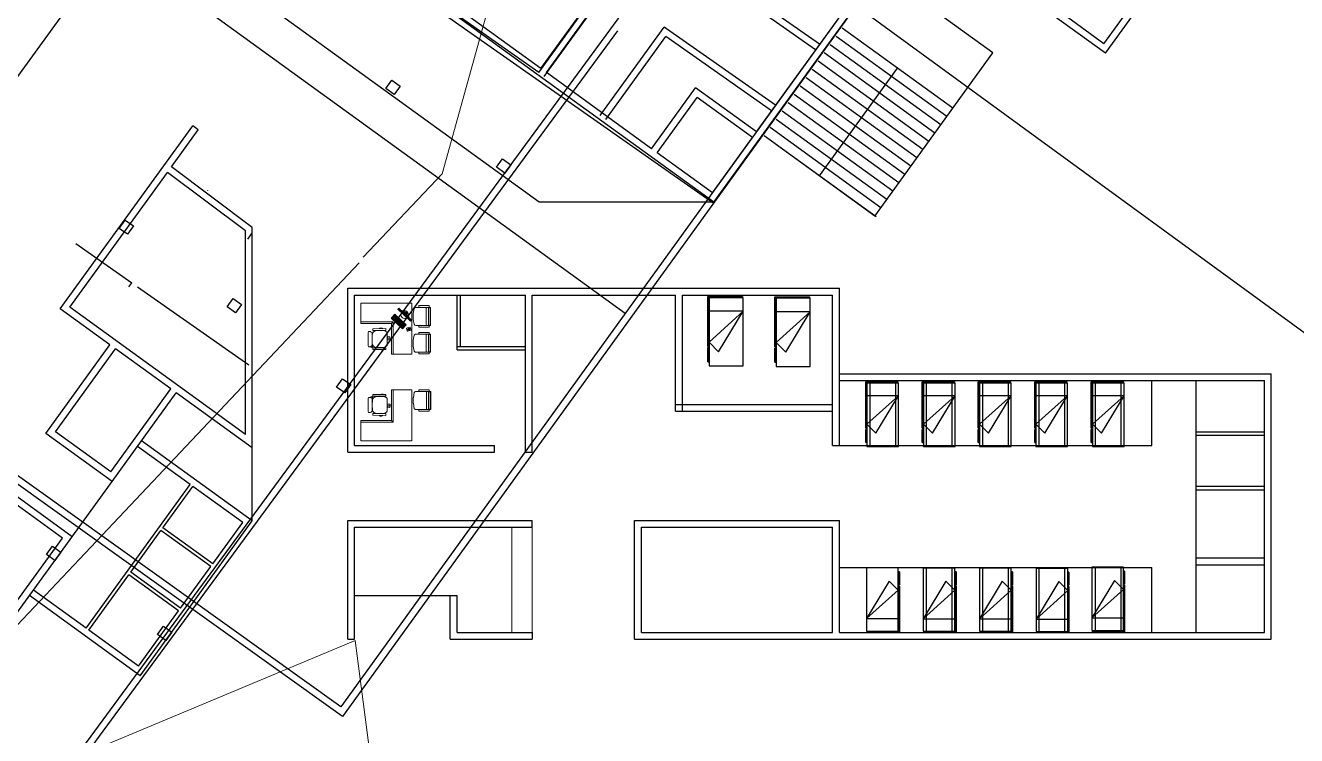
# Model space of a CAD drawing. Header units: metres. Extents: x 141303 to 146299, y 125960 to 127091.
# Drawn here: x 142355.6 to 142392.83, y 126591.15 to 126611.95 of the extents above; entities that cross this region are included whole.
import ezdxf

# ---------------------------------------------------------------- set-up
doc = ezdxf.new("R2010")
doc.units = ezdxf.units.M
doc.header["$MEASUREMENT"] = 0
for name, color, linetype, lineweight in [('C03_MOB-EQUIP HOSP MI-CG$0$006_URGENCIAS & TOCOCIRUGÍA$0$MOBILIARIO ADMINISTRATIVO', 7, 'Continuous', 0), ('C03_MOB-EQUIP HOSP MI-CG$0$MOBILIARIO ADMINISTRATIVO', 7, 'Continuous', 0), ('new column', 4, 'Continuous', 25), ('NVMI-CONTOUR', 43, 'Continuous', 13), ('NVMI_WALL', 7, 'Continuous', 30)]:
    doc.layers.add(name, color=color, linetype=linetype, lineweight=lineweight)
for name, color, linetype in [('Computadoras -TI', 3, 'Continuous'), ('FURNITURE', 6, 'Continuous'), ('projection lines', 221, 'Continuous')]:
    doc.layers.add(name, color=color, linetype=linetype)
doc.layers.get('0').off()

# ---------------------------------------------------------------- blocks, each defined once
blk = doc.blocks.new('C03_MOB-EQUIP HOSP MI-CG$0$005_HOSP_MEDINTERNA&CIRGENERAL$0$005_HOSP_MEDINTERNA&CIRGENERAL$0$Nivel 02_APOYOS Y SERVICIOS$0$CAMA')
for p, q in [((494738.526, 2131918.663), (494739.526, 2131918.663)), ((494738.526, 2131916.663), (494738.526, 2131918.663)), ((494739.526, 2131918.663), (494739.526, 2131916.663)), ((494738.487, 2131918.543), (494738.512, 2131918.543)), ((494738.512, 2131918.127), (494738.487, 2131918.127)), ((494738.526, 2131917.963), (494738.809, 2131918.246)), ((494739.526, 2131917.061), (494738.526, 2131917.963)), ((494738.809, 2131918.246), (494739.526, 2131917.061)), ((494739.526, 2131917.061), (494738.526, 2131917.061)), ((494739.526, 2131916.663), (494738.526, 2131916.663))]:
    blk.add_line(p, q)
for points in [[(494738.487, 2131918.543), (494738.487, 2131918.127)], [(494738.512, 2131918.127), (494738.512, 2131918.543)]]:
    blk.add_lwpolyline(points)
blk.add_lwpolyline([(494738.487, 2131916.625), (494739.506, 2131916.625), (494739.506, 2131916.647), (494738.512, 2131916.647), (494738.512, 2131918.093), (494738.487, 2131918.093), (494738.487, 2131916.625), (494738.487, 2131916.625)], close=True)
blk = doc.blocks.new('C03_MOB-EQUIP HOSP MI-CG$0$006_URGENCIAS & TOCOCIRUGÍA$0$MOB32')
at = {"lineweight": 0}
for p, q in [((494695.875, 2134831.135, 0.043), (494695.874, 2134831.084, 0.043)), ((494696.255, 2134831.134, 0.043), (494695.875, 2134831.135, 0.043)), ((494696.255, 2134831.084, 0.043), (494696.255, 2134831.134, 0.043)), ((494695.836, 2134830.983, 0.043), (494695.835, 2134830.677, 0.043)), ((494695.874, 2134831.084, 0.043), (494696.255, 2134831.084, 0.043)), ((494696.272, 2134830.975, 0.043), (494696.281, 2134830.844, 0.043)), ((494696.281, 2134830.844, 0.043), (494696.272, 2134830.685, 0.043)), ((494696.254, 2134830.576, 0.043), (494695.874, 2134830.576, 0.043)), ((494695.874, 2134830.576, 0.043), (494695.874, 2134830.525, 0.043)), ((494695.874, 2134830.525, 0.043), (494696.254, 2134830.525, 0.043)), ((494696.254, 2134830.525, 0.043), (494696.254, 2134830.576, 0.043))]:
    blk.add_line(p, q, dxfattribs=at)
at = {"lineweight": 0, "ltscale": 15}
for p, q in [((494695.986, 2134831.149, 0.043), (494695.986, 2134831.145, 0.043)), ((494696.06, 2134831.149, 0.043), (494695.986, 2134831.149, 0.043)), ((494696.005, 2134831.154, 0.043), (494696.005, 2134831.149, 0.043)), ((494696.055, 2134831.154, 0.043), (494696.005, 2134831.154, 0.043)), ((494696.055, 2134831.149, 0.043), (494696.055, 2134831.154, 0.043)), ((494696.06, 2134831.149, 0.043), (494696.06, 2134831.135, 0.043)), ((494695.77, 2134830.909, 0.043), (494695.747, 2134830.836, 0.043)), ((494695.747, 2134830.836, 0.043), (494695.751, 2134830.835, 0.043)), ((494695.764, 2134830.906, 0.043), (494695.749, 2134830.859, 0.043)), ((494695.749, 2134830.859, 0.043), (494695.754, 2134830.857, 0.043)), ((494695.764, 2134830.906, 0.043), (494695.769, 2134830.905, 0.043)), ((494695.823, 2134830.892, 0.043), (494695.77, 2134830.909, 0.043)), ((494695.835, 2134830.854, 0.043), (494695.774, 2134830.854, 0.043)), ((494695.835, 2134830.807, 0.043), (494695.774, 2134830.807, 0.043)), ((494695.81, 2134830.854, 0.043), (494695.823, 2134830.892, 0.043)), ((494696.267, 2134830.994, 0.043), (494696.28, 2134831.004, 0.043)), ((494696.384, 2134831.053, 0.043), (494696.339, 2134831.053, 0.043)), ((494696.391, 2134830.978, 0.043), (494696.391, 2134830.682, 0.043)), ((494695.929, 2134830.586, 0.043), (494695.921, 2134830.576, 0.043)), ((494695.969, 2134830.516, 0.043), (494695.957, 2134830.525, 0.043)), ((494695.972, 2134830.52, 0.043), (494695.969, 2134830.516, 0.043)), ((494696.28, 2134830.649, 0.043), (494696.252, 2134830.629, 0.043)), ((494696.252, 2134830.629, 0.043), (494696.284, 2134830.584, 0.043)), ((494696.266, 2134830.666, 0.043), (494696.28, 2134830.655, 0.043)), ((494696.284, 2134830.584, 0.043), (494696.324, 2134830.614, 0.043)), ((494696.288, 2134830.587, 0.043), (494696.291, 2134830.583, 0.043)), ((494696.291, 2134830.583, 0.043), (494696.331, 2134830.612, 0.043)), ((494696.384, 2134830.607, 0.043), (494696.339, 2134830.607, 0.043))]:
    blk.add_line(p, q, dxfattribs=at)
for centre, radius, start, end in [((494695.986, 2134831.122, 0.043), 0.0235, 33.8153, 146.1313), ((494695.774, 2134830.83, 0.043), 0.0235, 89.9733, 269.9733), ((494696.403, 2134830.891, 0.043), 0.174, 111.5435, 134.8297), ((494676.051, 2134830.839, 0.043), 20.23, 359.4516, 0.4951), ((494696.206, 2134830.998, 0.043), 0.186, 353.6723, 16.9392), ((494695.985, 2134830.539, 0.043), 0.0235, 214.0889, 325.8578), ((494696.403, 2134830.769, 0.043), 0.174, 225.1169, 248.4032), ((494696.206, 2134830.662, 0.043), 0.186, 342.9918, 6.275)]:
    blk.add_arc(centre, radius, start, end, dxfattribs=at)
at = {"lineweight": 0}
for centre, radius, start, end in [((494695.923, 2134830.984, 0.043), 0.0879, 96.6385, 180.7086), ((494696.043, 2134830.072, 0.043), 1.008, 82.874, 97.3738), ((494696.154, 2134830.954, 0.043), 0.119, 10.1305, 83.5543), ((494695.923, 2134830.676, 0.043), 0.0879, 179.238, 263.3082), ((494696.043, 2134831.587, 0.043), 1.008, 262.5729, 277.0726), ((494696.154, 2134830.706, 0.043), 0.119, 276.3923, 349.8161)]:
    blk.add_arc(centre, radius, start, end, dxfattribs=at)
blk = doc.blocks.new('C03_MOB-EQUIP HOSP MI-CG$0$006_URGENCIAS & TOCOCIRUGÍA$0$016_GOBIERNO$0$GOBIERNO_ V05 - 2205 29$0$02.-PLANTA BAJA GENERAL$0$XR-PLANTA BAJA$0$18360311')
at = {"lineweight": 0}
blk.add_lwpolyline([(-0.265, -0.045), (-0.315, -0.045), (-0.315, -0.347), (-0.265, -0.347), (-0.265, -0.432, 0.153193), (-0.256, -0.46, 0.153193), (-0.232, -0.479), (-0.088, -0.507, 0.044367), (-0.08, -0.509, 0.044367), (-0.071, -0.51), (0.071, -0.51, 0.044367), (0.08, -0.509, 0.044367), (0.088, -0.507), (0.232, -0.479), (0.232, -0.479, 0.109125), (0.25, -0.467, 0.197851), (0.265, -0.432), (0.265, -0.347), (0.315, -0.347), (0.315, -0.045), (0.265, -0.045), (0.265, 0), (-0.265, 0), (-0.265, -0.045)], format="xyb", dxfattribs=at)
for points in [[(0.265, 0), (-0.265, 0), (-0.265, -0.005), (0.265, -0.005)], [(-0.265, -0.064), (-0.265, -0.045), (-0.315, -0.045), (-0.315, -0.347), (-0.265, -0.347)], [(0.265, -0.005), (-0.265, -0.005), (-0.265, -0.01), (-0.255, -0.01), (0.255, -0.01), (0.265, -0.01)], [(-0.255, -0.01), (-0.265, -0.01), (-0.265, -0.064), (-0.255, -0.064)], [(0.255, -0.01), (-0.255, -0.01), (-0.255, -0.064), (0.255, -0.064)], [(0.265, -0.01), (0.255, -0.01), (0.255, -0.064), (0.265, -0.064), (0.265, -0.064), (0.265, -0.045)], [(0.315, -0.045), (0.265, -0.045), (0.265, -0.347), (0.315, -0.347)]]:
    blk.add_lwpolyline(points, close=True, dxfattribs=at)
for points in [[(0.265, -0.045), (0.265, -0.01), (-0.265, -0.01), (-0.265, -0.064), (-0.265, -0.347), (-0.265, -0.347), (-0.265, -0.432, 0.313749), (-0.232, -0.479), (-0.088, -0.507, 0.08891), (-0.071, -0.51), (0.071, -0.51, 0.08891), (0.088, -0.507), (0.232, -0.479, 0.313749), (0.265, -0.432), (0.265, -0.347), (0.265, -0.347)], [(0.265, -0.101), (0.265, -0.064), (-0.265, -0.064), (-0.265, -0.101, 0.414214), (-0.24, -0.126), (0.24, -0.126, 0.414213)]]:
    blk.add_lwpolyline(points, format="xyb", close=True, dxfattribs=at)
blk = doc.blocks.new('C03_MOB-EQUIP HOSP MI-CG$0$DESK 1.50 X 1.50')
for points in [[(252.496, -575.355), (253.996, -575.355)], [(252.496, -575.355), (252.496, -575.955)], [(253.996, -575.355), (253.996, -576.855)], [(252.496, -575.905), (253.446, -575.905)], [(252.496, -575.955), (253.396, -575.955)], [(253.396, -575.955), (253.446, -575.905)], [(253.396, -575.955), (253.396, -576.855)], [(253.446, -575.905), (253.446, -576.855)], [(253.396, -576.855), (253.996, -576.855)]]:
    blk.add_lwpolyline(points)
blk = doc.blocks.new('C07_MOB-C.EXT Y FARMACIA$0$01.TLAT_TRIAGE - 06$0$02.COV_LNDV_MONTAJE - 00$0$Mob  -  PC 02')
at = {"lineweight": 0}
for p, q in [((-0.394, 0.402), (-0.443, 0.316)), ((-0.32, 0.372), (-0.381, 0.406)), ((0.22, 0.459), (-0.24, 0.459)), ((-0.24, 0.459), (-0.24, 0.299)), ((-0.159, 0.444), (-0.237, 0.444)), ((-0.237, 0.444), (-0.237, 0.349)), ((-0.219, 0.44), (-0.234, 0.44)), ((-0.234, 0.44), (-0.234, 0.406)), ((-0.234, 0.406), (-0.234, 0.44)), ((-0.234, 0.406), (-0.219, 0.406)), ((-0.219, 0.403), (-0.234, 0.403)), ((-0.234, 0.403), (-0.234, 0.37)), ((-0.234, 0.37), (-0.234, 0.403)), ((-0.219, 0.406), (-0.219, 0.44)), ((-0.219, 0.37), (-0.219, 0.403)), ((-0.2, 0.44), (-0.215, 0.44)), ((-0.215, 0.44), (-0.215, 0.425)), ((-0.215, 0.425), (-0.215, 0.44)), ((-0.215, 0.425), (-0.2, 0.425)), ((-0.2, 0.421), (-0.215, 0.421)), ((-0.215, 0.421), (-0.215, 0.406)), ((-0.215, 0.406), (-0.215, 0.421)), ((-0.215, 0.406), (-0.2, 0.406)), ((-0.2, 0.403), (-0.215, 0.403)), ((-0.215, 0.403), (-0.215, 0.388)), ((-0.215, 0.388), (-0.215, 0.403)), ((-0.215, 0.388), (-0.2, 0.388)), ((-0.2, 0.385), (-0.215, 0.385)), ((-0.215, 0.385), (-0.215, 0.37)), ((-0.215, 0.37), (-0.215, 0.385)), ((-0.2, 0.425), (-0.2, 0.44)), ((-0.2, 0.406), (-0.2, 0.421)), ((-0.2, 0.388), (-0.2, 0.403)), ((-0.2, 0.37), (-0.2, 0.385)), ((-0.162, 0.44), (-0.196, 0.44)), ((-0.196, 0.44), (-0.196, 0.425)), ((-0.196, 0.425), (-0.196, 0.44)), ((-0.196, 0.425), (-0.162, 0.425)), ((-0.181, 0.421), (-0.196, 0.421)), ((-0.196, 0.421), (-0.196, 0.406)), ((-0.196, 0.406), (-0.196, 0.421)), ((-0.196, 0.406), (-0.181, 0.406)), ((-0.181, 0.403), (-0.196, 0.403)), ((-0.196, 0.403), (-0.196, 0.388)), ((-0.196, 0.388), (-0.196, 0.403)), ((-0.196, 0.388), (-0.181, 0.388)), ((-0.181, 0.385), (-0.196, 0.385)), ((-0.196, 0.385), (-0.196, 0.37)), ((-0.196, 0.37), (-0.196, 0.385)), ((-0.181, 0.406), (-0.181, 0.421)), ((-0.181, 0.388), (-0.181, 0.403)), ((-0.181, 0.37), (-0.181, 0.385)), ((-0.162, 0.421), (-0.177, 0.421)), ((-0.177, 0.421), (-0.177, 0.406)), ((-0.177, 0.406), (-0.177, 0.421)), ((-0.177, 0.406), (-0.162, 0.406)), ((-0.162, 0.403), (-0.177, 0.403)), ((-0.177, 0.403), (-0.177, 0.388)), ((-0.177, 0.388), (-0.177, 0.403)), ((-0.177, 0.388), (-0.162, 0.388)), ((-0.162, 0.385), (-0.177, 0.385)), ((-0.177, 0.385), (-0.177, 0.37)), ((-0.177, 0.37), (-0.177, 0.385)), ((-0.162, 0.425), (-0.162, 0.44)), ((-0.162, 0.406), (-0.162, 0.421)), ((-0.162, 0.388), (-0.162, 0.403)), ((-0.162, 0.37), (-0.162, 0.385)), ((-0.159, 0.349), (-0.159, 0.444)), ((-0.15, 0.349), (-0.15, 0.444)), ((-0.15, 0.444), (-0.09, 0.444)), ((-0.132, 0.442), (-0.147, 0.442)), ((-0.147, 0.442), (-0.147, 0.427)), ((-0.147, 0.427), (-0.147, 0.442)), ((-0.147, 0.427), (-0.132, 0.427)), ((-0.132, 0.385), (-0.147, 0.385)), ((-0.147, 0.385), (-0.147, 0.37)), ((-0.147, 0.37), (-0.147, 0.385)), ((-0.132, 0.427), (-0.132, 0.442)), ((-0.132, 0.37), (-0.132, 0.385)), ((-0.113, 0.442), (-0.128, 0.442)), ((-0.128, 0.442), (-0.128, 0.427)), ((-0.128, 0.427), (-0.128, 0.442)), ((-0.128, 0.427), (-0.113, 0.427)), ((-0.113, 0.424), (-0.128, 0.424)), ((-0.128, 0.424), (-0.128, 0.409)), ((-0.128, 0.409), (-0.128, 0.424)), ((-0.128, 0.409), (-0.113, 0.409)), ((-0.113, 0.385), (-0.128, 0.385)), ((-0.128, 0.385), (-0.128, 0.37)), ((-0.128, 0.37), (-0.128, 0.385)), ((-0.113, 0.427), (-0.113, 0.442)), ((-0.113, 0.409), (-0.113, 0.424)), ((-0.113, 0.37), (-0.113, 0.385)), ((-0.094, 0.442), (-0.109, 0.442)), ((-0.109, 0.442), (-0.109, 0.427)), ((-0.109, 0.427), (-0.109, 0.442)), ((-0.109, 0.427), (-0.094, 0.427)), ((-0.094, 0.385), (-0.109, 0.385)), ((-0.109, 0.385), (-0.109, 0.37)), ((-0.109, 0.37), (-0.109, 0.385)), ((-0.094, 0.427), (-0.094, 0.442)), ((-0.094, 0.37), (-0.094, 0.385)), ((-0.09, 0.444), (-0.09, 0.349)), ((-0.082, 0.349), (-0.082, 0.444)), ((0.205, 0.444), (-0.082, 0.444)), ((-0.057, 0.442), (-0.08, 0.442)), ((-0.08, 0.442), (-0.08, 0.427)), ((-0.08, 0.427), (-0.08, 0.442)), ((-0.08, 0.427), (-0.057, 0.427)), ((-0.034, 0.423), (-0.08, 0.423)), ((-0.08, 0.423), (-0.08, 0.408)), ((-0.08, 0.408), (-0.08, 0.423)), ((-0.08, 0.408), (-0.034, 0.408)), ((-0.065, 0.404), (-0.08, 0.404)), ((-0.08, 0.404), (-0.08, 0.37)), ((-0.08, 0.37), (-0.08, 0.404)), ((-0.065, 0.385), (-0.065, 0.404)), ((-0.057, 0.385), (-0.065, 0.385)), ((-0.046, 0.404), (-0.061, 0.404)), ((-0.061, 0.404), (-0.061, 0.389)), ((-0.061, 0.389), (-0.061, 0.404)), ((-0.061, 0.389), (-0.046, 0.389)), ((-0.057, 0.427), (-0.057, 0.442)), ((-0.057, 0.37), (-0.057, 0.385)), ((-0.031, 0.442), (-0.053, 0.442)), ((-0.053, 0.442), (-0.053, 0.427)), ((-0.053, 0.427), (-0.053, 0.442)), ((-0.053, 0.427), (-0.031, 0.427)), ((-0.038, 0.385), (-0.053, 0.385)), ((-0.053, 0.385), (-0.053, 0.37)), ((-0.053, 0.37), (-0.053, 0.385)), ((-0.046, 0.389), (-0.046, 0.404)), ((-0.026, 0.404), (-0.041, 0.404)), ((-0.041, 0.404), (-0.041, 0.389)), ((-0.041, 0.389), (-0.041, 0.404)), ((-0.041, 0.389), (-0.026, 0.389)), ((-0.038, 0.37), (-0.038, 0.385)), ((-0.034, 0.408), (-0.034, 0.423)), ((-0.019, 0.385), (-0.034, 0.385)), ((-0.034, 0.385), (-0.034, 0.37)), ((-0.034, 0.37), (-0.034, 0.385)), ((-0.031, 0.427), (-0.031, 0.442)), ((-0.015, 0.423), (-0.03, 0.423)), ((-0.03, 0.423), (-0.03, 0.408)), ((-0.03, 0.408), (-0.03, 0.423)), ((-0.03, 0.408), (-0.015, 0.408)), ((-0.004, 0.442), (-0.026, 0.442)), ((-0.026, 0.442), (-0.026, 0.427)), ((-0.026, 0.427), (-0.026, 0.442)), ((-0.026, 0.427), (-0.004, 0.427)), ((-0.026, 0.389), (-0.026, 0.404)), ((-0.007, 0.404), (-0.022, 0.404)), ((-0.022, 0.404), (-0.022, 0.389)), ((-0.022, 0.389), (-0.022, 0.404)), ((-0.022, 0.389), (-0.007, 0.389)), ((-0.019, 0.37), (-0.019, 0.385)), ((-0.015, 0.408), (-0.015, 0.423)), ((0, 0.385), (-0.015, 0.385)), ((-0.015, 0.385), (-0.015, 0.37)), ((-0.015, 0.37), (-0.015, 0.385)), ((0.004, 0.423), (-0.011, 0.423)), ((-0.011, 0.423), (-0.011, 0.408)), ((-0.011, 0.408), (-0.011, 0.423)), ((-0.011, 0.408), (0.004, 0.408)), ((-0.007, 0.389), (-0.007, 0.404)), ((-0.004, 0.427), (-0.004, 0.442)), ((0.012, 0.404), (-0.003, 0.404)), ((-0.003, 0.404), (-0.003, 0.389)), ((-0.003, 0.389), (-0.003, 0.404)), ((-0.003, 0.389), (0.012, 0.389)), ((0.023, 0.442), (0, 0.442)), ((0, 0.442), (0, 0.427)), ((0, 0.427), (0, 0.442)), ((0, 0.427), (0.023, 0.427)), ((0, 0.37), (0, 0.385)), ((0.004, 0.408), (0.004, 0.423)), ((0.019, 0.385), (0.004, 0.385)), ((0.004, 0.385), (0.004, 0.37)), ((0.004, 0.37), (0.004, 0.385)), ((0.024, 0.423), (0.009, 0.423)), ((0.009, 0.423), (0.009, 0.408)), ((0.009, 0.408), (0.009, 0.423)), ((0.009, 0.408), (0.024, 0.408)), ((0.012, 0.389), (0.012, 0.404)), ((0.031, 0.404), (0.016, 0.404)), ((0.016, 0.404), (0.016, 0.389)), ((0.016, 0.389), (0.016, 0.404)), ((0.016, 0.389), (0.031, 0.389)), ((0.019, 0.37), (0.019, 0.385)), ((0.023, 0.427), (0.023, 0.442)), ((0.024, 0.408), (0.024, 0.423)), ((0.039, 0.385), (0.024, 0.385)), ((0.024, 0.385), (0.024, 0.37)), ((0.024, 0.37), (0.024, 0.385)), ((0.123, 0.442), (0.027, 0.442)), ((0.027, 0.442), (0.027, 0.427)), ((0.027, 0.427), (0.027, 0.442)), ((0.027, 0.427), (0.123, 0.427)), ((0.043, 0.423), (0.028, 0.423)), ((0.028, 0.423), (0.028, 0.408)), ((0.028, 0.408), (0.028, 0.423)), ((0.028, 0.408), (0.043, 0.408)), ((0.031, 0.389), (0.031, 0.404)), ((0.05, 0.404), (0.035, 0.404)), ((0.035, 0.404), (0.035, 0.389)), ((0.035, 0.389), (0.035, 0.404)), ((0.035, 0.389), (0.05, 0.389)), ((0.039, 0.37), (0.039, 0.385)), ((0.043, 0.408), (0.043, 0.423)), ((0.058, 0.385), (0.043, 0.385)), ((0.043, 0.385), (0.043, 0.37)), ((0.043, 0.37), (0.043, 0.385)), ((0.062, 0.423), (0.047, 0.423)), ((0.047, 0.423), (0.047, 0.408)), ((0.047, 0.408), (0.047, 0.423)), ((0.047, 0.408), (0.062, 0.408)), ((0.05, 0.389), (0.05, 0.404)), ((0.069, 0.404), (0.054, 0.404)), ((0.054, 0.404), (0.054, 0.389)), ((0.054, 0.389), (0.054, 0.404)), ((0.054, 0.389), (0.069, 0.389)), ((0.058, 0.37), (0.058, 0.385)), ((0.062, 0.408), (0.062, 0.423)), ((0.077, 0.385), (0.062, 0.385)), ((0.062, 0.385), (0.062, 0.37)), ((0.062, 0.37), (0.062, 0.385)), ((0.081, 0.423), (0.066, 0.423)), ((0.066, 0.423), (0.066, 0.408)), ((0.066, 0.408), (0.066, 0.423)), ((0.066, 0.408), (0.081, 0.408)), ((0.069, 0.389), (0.069, 0.404)), ((0.088, 0.404), (0.073, 0.404)), ((0.073, 0.404), (0.073, 0.389)), ((0.073, 0.389), (0.073, 0.404)), ((0.073, 0.389), (0.088, 0.389)), ((0.077, 0.37), (0.077, 0.385)), ((0.081, 0.408), (0.081, 0.423)), ((0.096, 0.385), (0.081, 0.385)), ((0.081, 0.385), (0.081, 0.37)), ((0.081, 0.37), (0.081, 0.385)), ((0.1, 0.423), (0.085, 0.423)), ((0.085, 0.423), (0.085, 0.408)), ((0.085, 0.408), (0.085, 0.423)), ((0.085, 0.408), (0.1, 0.408)), ((0.088, 0.389), (0.088, 0.404)), ((0.108, 0.404), (0.093, 0.404)), ((0.093, 0.404), (0.093, 0.389)), ((0.093, 0.389), (0.093, 0.404)), ((0.093, 0.389), (0.108, 0.389)), ((0.096, 0.37), (0.096, 0.385)), ((0.1, 0.408), (0.1, 0.423)), ((0.115, 0.385), (0.1, 0.385)), ((0.1, 0.385), (0.1, 0.37)), ((0.1, 0.37), (0.1, 0.385)), ((0.119, 0.423), (0.104, 0.423)), ((0.104, 0.423), (0.104, 0.408)), ((0.104, 0.408), (0.104, 0.423)), ((0.104, 0.408), (0.119, 0.408)), ((0.108, 0.389), (0.108, 0.404)), ((0.127, 0.404), (0.112, 0.404)), ((0.112, 0.404), (0.112, 0.389)), ((0.112, 0.389), (0.112, 0.404)), ((0.112, 0.389), (0.127, 0.389)), ((0.115, 0.37), (0.115, 0.385)), ((0.119, 0.408), (0.119, 0.423)), ((0.134, 0.385), (0.119, 0.385)), ((0.119, 0.385), (0.119, 0.37)), ((0.119, 0.37), (0.119, 0.385)), ((0.123, 0.427), (0.123, 0.442)), ((0.138, 0.423), (0.123, 0.423)), ((0.123, 0.423), (0.123, 0.408)), ((0.123, 0.408), (0.123, 0.423)), ((0.123, 0.408), (0.138, 0.408)), ((0.15, 0.442), (0.127, 0.442)), ((0.127, 0.442), (0.127, 0.427)), ((0.127, 0.427), (0.127, 0.442)), ((0.127, 0.427), (0.15, 0.427)), ((0.127, 0.389), (0.127, 0.404)), ((0.146, 0.404), (0.131, 0.404)), ((0.131, 0.404), (0.131, 0.389)), ((0.131, 0.389), (0.131, 0.404)), ((0.131, 0.389), (0.146, 0.389)), ((0.134, 0.37), (0.134, 0.385)), ((0.138, 0.408), (0.138, 0.423)), ((0.153, 0.385), (0.138, 0.385)), ((0.138, 0.385), (0.138, 0.37)), ((0.138, 0.37), (0.138, 0.385)), ((0.157, 0.423), (0.142, 0.423)), ((0.142, 0.423), (0.142, 0.408)), ((0.142, 0.408), (0.142, 0.423)), ((0.142, 0.408), (0.157, 0.408)), ((0.146, 0.389), (0.146, 0.404)), ((0.15, 0.427), (0.15, 0.442)), ((0.165, 0.404), (0.15, 0.404)), ((0.15, 0.404), (0.15, 0.389)), ((0.15, 0.389), (0.15, 0.404)), ((0.15, 0.389), (0.165, 0.389)), ((0.153, 0.37), (0.153, 0.385)), ((0.177, 0.442), (0.154, 0.442)), ((0.154, 0.442), (0.154, 0.427)), ((0.154, 0.427), (0.154, 0.442)), ((0.154, 0.427), (0.177, 0.427)), ((0.157, 0.408), (0.157, 0.423)), ((0.172, 0.385), (0.157, 0.385)), ((0.157, 0.385), (0.157, 0.37)), ((0.157, 0.37), (0.157, 0.385)), ((0.177, 0.423), (0.162, 0.423)), ((0.162, 0.423), (0.162, 0.408)), ((0.162, 0.408), (0.162, 0.423)), ((0.162, 0.408), (0.177, 0.408)), ((0.165, 0.389), (0.165, 0.404)), ((0.184, 0.404), (0.169, 0.404)), ((0.169, 0.404), (0.169, 0.389)), ((0.169, 0.389), (0.169, 0.404)), ((0.169, 0.389), (0.184, 0.389)), ((0.172, 0.37), (0.172, 0.385)), ((0.177, 0.427), (0.177, 0.442)), ((0.177, 0.408), (0.177, 0.423)), ((0.203, 0.385), (0.177, 0.385)), ((0.177, 0.385), (0.177, 0.37)), ((0.177, 0.37), (0.177, 0.385)), ((0.203, 0.442), (0.181, 0.442)), ((0.181, 0.442), (0.181, 0.427)), ((0.181, 0.427), (0.181, 0.442)), ((0.181, 0.427), (0.203, 0.427)), ((0.203, 0.423), (0.181, 0.423)), ((0.181, 0.423), (0.181, 0.408)), ((0.181, 0.408), (0.181, 0.423)), ((0.181, 0.408), (0.203, 0.408)), ((0.184, 0.389), (0.184, 0.404)), ((0.203, 0.404), (0.188, 0.404)), ((0.188, 0.404), (0.188, 0.389)), ((0.188, 0.389), (0.188, 0.404)), ((0.188, 0.389), (0.203, 0.389)), ((0.203, 0.427), (0.203, 0.442)), ((0.203, 0.408), (0.203, 0.423)), ((0.203, 0.389), (0.203, 0.404)), ((0.203, 0.37), (0.203, 0.385)), ((0.205, 0.349), (0.205, 0.444)), ((0.22, 0.299), (0.22, 0.459)), ((-0.44, 0.303), (-0.379, 0.268)), ((-0.404, 0.333), (-0.402, 0.339)), ((-0.404, 0.327), (-0.404, 0.333)), ((-0.404, 0.322), (-0.404, 0.327)), ((-0.403, 0.318), (-0.404, 0.322)), ((-0.401, 0.314), (-0.403, 0.318)), ((-0.402, 0.339), (-0.4, 0.345)), ((-0.398, 0.311), (-0.401, 0.314)), ((-0.4, 0.345), (-0.397, 0.35)), ((-0.395, 0.309), (-0.398, 0.311)), ((-0.397, 0.35), (-0.394, 0.356)), ((-0.395, 0.313), (-0.396, 0.31)), ((-0.389, 0.325), (-0.395, 0.314)), ((-0.395, 0.314), (-0.394, 0.313)), ((-0.395, 0.313), (-0.395, 0.313)), ((-0.391, 0.308), (-0.395, 0.309)), ((-0.394, 0.356), (-0.39, 0.36)), ((-0.394, 0.313), (-0.387, 0.324)), ((-0.386, 0.308), (-0.391, 0.308)), ((-0.39, 0.36), (-0.385, 0.364)), ((-0.387, 0.324), (-0.389, 0.325)), ((-0.388, 0.324), (-0.383, 0.333)), ((-0.382, 0.31), (-0.386, 0.308)), ((-0.385, 0.364), (-0.381, 0.367)), ((-0.377, 0.312), (-0.382, 0.31)), ((-0.381, 0.367), (-0.376, 0.369)), ((-0.373, 0.315), (-0.377, 0.312)), ((-0.376, 0.369), (-0.371, 0.369)), ((-0.368, 0.319), (-0.373, 0.315)), ((-0.371, 0.369), (-0.367, 0.369)), ((-0.364, 0.324), (-0.368, 0.319)), ((-0.367, 0.369), (-0.364, 0.368)), ((-0.365, 0.272), (-0.316, 0.358)), ((-0.364, 0.368), (-0.36, 0.365)), ((-0.361, 0.33), (-0.364, 0.324)), ((-0.359, 0.335), (-0.361, 0.33)), ((-0.36, 0.365), (-0.358, 0.362)), ((-0.357, 0.341), (-0.359, 0.335)), ((-0.358, 0.362), (-0.356, 0.357)), ((-0.356, 0.347), (-0.357, 0.341)), ((-0.356, 0.357), (-0.356, 0.353)), ((-0.356, 0.353), (-0.356, 0.347)), ((-0.24, 0.299), (0.22, 0.299)), ((-0.237, 0.349), (-0.159, 0.349)), ((-0.159, 0.334), (-0.237, 0.334)), ((-0.237, 0.334), (-0.237, 0.314)), ((-0.237, 0.314), (-0.159, 0.314)), ((-0.234, 0.37), (-0.219, 0.37)), ((-0.219, 0.367), (-0.234, 0.367)), ((-0.234, 0.367), (-0.234, 0.352)), ((-0.234, 0.352), (-0.234, 0.367)), ((-0.234, 0.352), (-0.219, 0.352)), ((-0.219, 0.352), (-0.219, 0.367)), ((-0.215, 0.37), (-0.2, 0.37)), ((-0.2, 0.367), (-0.215, 0.367)), ((-0.215, 0.367), (-0.215, 0.352)), ((-0.215, 0.352), (-0.215, 0.367)), ((-0.215, 0.352), (-0.2, 0.352)), ((-0.2, 0.352), (-0.2, 0.367)), ((-0.196, 0.37), (-0.181, 0.37)), ((-0.181, 0.367), (-0.196, 0.367)), ((-0.196, 0.367), (-0.196, 0.352)), ((-0.196, 0.352), (-0.196, 0.367)), ((-0.196, 0.352), (-0.181, 0.352)), ((-0.181, 0.352), (-0.181, 0.367)), ((-0.177, 0.37), (-0.162, 0.37)), ((-0.162, 0.367), (-0.177, 0.367)), ((-0.177, 0.367), (-0.177, 0.352)), ((-0.177, 0.352), (-0.177, 0.367)), ((-0.177, 0.352), (-0.162, 0.352)), ((-0.162, 0.352), (-0.162, 0.367)), ((-0.159, 0.314), (-0.159, 0.334)), ((-0.09, 0.349), (-0.15, 0.349)), ((-0.15, 0.314), (-0.15, 0.334)), ((-0.15, 0.334), (-0.09, 0.334)), ((-0.09, 0.314), (-0.15, 0.314)), ((-0.147, 0.37), (-0.132, 0.37)), ((-0.132, 0.367), (-0.147, 0.367)), ((-0.147, 0.367), (-0.147, 0.352)), ((-0.147, 0.352), (-0.147, 0.367)), ((-0.147, 0.352), (-0.132, 0.352)), ((-0.132, 0.332), (-0.147, 0.332)), ((-0.147, 0.332), (-0.147, 0.317)), ((-0.147, 0.317), (-0.147, 0.332)), ((-0.147, 0.317), (-0.132, 0.317)), ((-0.132, 0.352), (-0.132, 0.367)), ((-0.132, 0.317), (-0.132, 0.332)), ((-0.128, 0.37), (-0.113, 0.37)), ((-0.113, 0.367), (-0.128, 0.367)), ((-0.128, 0.367), (-0.128, 0.352)), ((-0.128, 0.352), (-0.128, 0.367)), ((-0.128, 0.352), (-0.113, 0.352)), ((-0.113, 0.332), (-0.128, 0.332)), ((-0.128, 0.332), (-0.128, 0.317)), ((-0.128, 0.317), (-0.128, 0.332)), ((-0.128, 0.317), (-0.113, 0.317)), ((-0.113, 0.352), (-0.113, 0.367)), ((-0.113, 0.317), (-0.113, 0.332)), ((-0.109, 0.37), (-0.094, 0.37)), ((-0.094, 0.367), (-0.109, 0.367)), ((-0.109, 0.367), (-0.109, 0.352)), ((-0.109, 0.352), (-0.109, 0.367)), ((-0.109, 0.352), (-0.094, 0.352)), ((-0.094, 0.332), (-0.109, 0.332)), ((-0.109, 0.332), (-0.109, 0.317)), ((-0.109, 0.317), (-0.109, 0.332)), ((-0.109, 0.317), (-0.094, 0.317)), ((-0.094, 0.352), (-0.094, 0.367)), ((-0.094, 0.317), (-0.094, 0.332)), ((-0.09, 0.334), (-0.09, 0.314)), ((-0.082, 0.349), (0.205, 0.349)), ((-0.08, 0.37), (-0.057, 0.37)), ((-0.046, 0.366), (-0.08, 0.366)), ((-0.08, 0.366), (-0.08, 0.351)), ((-0.08, 0.351), (-0.08, 0.366)), ((-0.08, 0.351), (-0.046, 0.351)), ((-0.001, 0.334), (-0.078, 0.334)), ((-0.078, 0.334), (-0.078, 0.314)), ((-0.078, 0.314), (-0.078, 0.334)), ((-0.078, 0.314), (-0.001, 0.314)), ((-0.061, 0.332), (-0.076, 0.332)), ((-0.076, 0.332), (-0.076, 0.317)), ((-0.076, 0.317), (-0.076, 0.332)), ((-0.076, 0.317), (-0.061, 0.317)), ((-0.061, 0.317), (-0.061, 0.332)), ((-0.041, 0.332), (-0.056, 0.332)), ((-0.056, 0.332), (-0.056, 0.317)), ((-0.056, 0.317), (-0.056, 0.332)), ((-0.056, 0.317), (-0.041, 0.317)), ((-0.053, 0.37), (-0.038, 0.37)), ((-0.046, 0.351), (-0.046, 0.366)), ((-0.026, 0.366), (-0.041, 0.366)), ((-0.041, 0.366), (-0.041, 0.351)), ((-0.041, 0.351), (-0.041, 0.366)), ((-0.041, 0.351), (-0.026, 0.351)), ((-0.041, 0.317), (-0.041, 0.332)), ((-0.022, 0.332), (-0.037, 0.332)), ((-0.037, 0.332), (-0.037, 0.317)), ((-0.037, 0.317), (-0.037, 0.332)), ((-0.037, 0.317), (-0.022, 0.317)), ((-0.034, 0.37), (-0.019, 0.37)), ((-0.03, 0.055), (-0.03, 0.026)), ((-0.03, 0.043), (0.03, 0.043)), ((-0.03, 0.038), (0.03, 0.038)), ((-0.03, 0.034), (0.03, 0.034)), ((-0.03, 0.029), (0.03, 0.029)), ((-0.03, 0.026), (0.03, 0.026)), ((-0.026, 0.351), (-0.026, 0.366)), ((-0.007, 0.366), (-0.022, 0.366)), ((-0.022, 0.366), (-0.022, 0.351)), ((-0.022, 0.351), (-0.022, 0.366)), ((-0.022, 0.351), (-0.007, 0.351)), ((-0.022, 0.317), (-0.022, 0.332)), ((-0.003, 0.332), (-0.018, 0.332)), ((-0.018, 0.332), (-0.018, 0.317)), ((-0.018, 0.317), (-0.018, 0.332)), ((-0.018, 0.317), (-0.003, 0.317)), ((-0.015, 0.37), (0, 0.37)), ((-0.007, 0.351), (-0.007, 0.366)), ((0.012, 0.366), (-0.003, 0.366)), ((-0.003, 0.366), (-0.003, 0.351)), ((-0.003, 0.351), (-0.003, 0.366)), ((-0.003, 0.351), (0.012, 0.351)), ((-0.003, 0.317), (-0.003, 0.332)), ((-0.001, 0.314), (-0.001, 0.334)), ((0.004, 0.37), (0.019, 0.37)), ((0.083, 0.334), (0.006, 0.334)), ((0.006, 0.334), (0.006, 0.314)), ((0.006, 0.314), (0.006, 0.334)), ((0.006, 0.314), (0.083, 0.314)), ((0.024, 0.332), (0.009, 0.332)), ((0.009, 0.332), (0.009, 0.317)), ((0.009, 0.317), (0.009, 0.332)), ((0.009, 0.317), (0.024, 0.317)), ((0.012, 0.351), (0.012, 0.366)), ((0.031, 0.366), (0.016, 0.366)), ((0.016, 0.366), (0.016, 0.351)), ((0.016, 0.351), (0.016, 0.366)), ((0.016, 0.351), (0.031, 0.351)), ((0.024, 0.37), (0.039, 0.37)), ((0.024, 0.317), (0.024, 0.332)), ((0.043, 0.332), (0.028, 0.332)), ((0.028, 0.332), (0.028, 0.317)), ((0.028, 0.317), (0.028, 0.332)), ((0.028, 0.317), (0.043, 0.317)), ((0.03, 0.055), (0.03, 0.026)), ((0.031, 0.351), (0.031, 0.366)), ((0.05, 0.366), (0.035, 0.366)), ((0.035, 0.366), (0.035, 0.351)), ((0.035, 0.351), (0.035, 0.366)), ((0.035, 0.351), (0.05, 0.351)), ((0.043, 0.37), (0.058, 0.37)), ((0.043, 0.317), (0.043, 0.332)), ((0.062, 0.332), (0.047, 0.332)), ((0.047, 0.332), (0.047, 0.317)), ((0.047, 0.317), (0.047, 0.332)), ((0.047, 0.317), (0.062, 0.317)), ((0.05, 0.351), (0.05, 0.366)), ((0.069, 0.366), (0.054, 0.366)), ((0.054, 0.366), (0.054, 0.351)), ((0.054, 0.351), (0.054, 0.366)), ((0.054, 0.351), (0.069, 0.351)), ((0.062, 0.37), (0.077, 0.37)), ((0.062, 0.317), (0.062, 0.332)), ((0.081, 0.332), (0.066, 0.332)), ((0.066, 0.332), (0.066, 0.317)), ((0.066, 0.317), (0.066, 0.332)), ((0.066, 0.317), (0.081, 0.317)), ((0.069, 0.351), (0.069, 0.366)), ((0.088, 0.366), (0.073, 0.366)), ((0.073, 0.366), (0.073, 0.351)), ((0.073, 0.351), (0.073, 0.366)), ((0.073, 0.351), (0.088, 0.351)), ((0.081, 0.37), (0.096, 0.37)), ((0.081, 0.317), (0.081, 0.332)), ((0.083, 0.314), (0.083, 0.334)), ((0.088, 0.351), (0.088, 0.366)), ((0.167, 0.334), (0.09, 0.334)), ((0.09, 0.334), (0.09, 0.314)), ((0.09, 0.314), (0.09, 0.334)), ((0.09, 0.314), (0.167, 0.314)), ((0.108, 0.366), (0.093, 0.366)), ((0.093, 0.366), (0.093, 0.351)), ((0.093, 0.351), (0.093, 0.366)), ((0.093, 0.351), (0.108, 0.351)), ((0.108, 0.332), (0.093, 0.332)), ((0.093, 0.332), (0.093, 0.317)), ((0.093, 0.317), (0.093, 0.332)), ((0.093, 0.317), (0.108, 0.317)), ((0.1, 0.37), (0.115, 0.37)), ((0.108, 0.351), (0.108, 0.366)), ((0.108, 0.317), (0.108, 0.332)), ((0.127, 0.366), (0.112, 0.366)), ((0.112, 0.366), (0.112, 0.351)), ((0.112, 0.351), (0.112, 0.366)), ((0.112, 0.351), (0.127, 0.351)), ((0.127, 0.332), (0.112, 0.332)), ((0.112, 0.332), (0.112, 0.317)), ((0.112, 0.317), (0.112, 0.332)), ((0.112, 0.317), (0.127, 0.317)), ((0.119, 0.37), (0.134, 0.37)), ((0.127, 0.351), (0.127, 0.366)), ((0.127, 0.317), (0.127, 0.332)), ((0.146, 0.366), (0.131, 0.366)), ((0.131, 0.366), (0.131, 0.351)), ((0.131, 0.351), (0.131, 0.366)), ((0.131, 0.351), (0.146, 0.351)), ((0.146, 0.332), (0.131, 0.332)), ((0.131, 0.332), (0.131, 0.317)), ((0.131, 0.317), (0.131, 0.332)), ((0.131, 0.317), (0.146, 0.317)), ((0.138, 0.37), (0.153, 0.37)), ((0.146, 0.351), (0.146, 0.366)), ((0.146, 0.317), (0.146, 0.332)), ((0.165, 0.366), (0.15, 0.366)), ((0.15, 0.366), (0.15, 0.351)), ((0.15, 0.351), (0.15, 0.366)), ((0.15, 0.351), (0.165, 0.351)), ((0.165, 0.332), (0.15, 0.332)), ((0.15, 0.332), (0.15, 0.317)), ((0.15, 0.317), (0.15, 0.332)), ((0.15, 0.317), (0.165, 0.317)), ((0.157, 0.37), (0.172, 0.37)), ((0.165, 0.351), (0.165, 0.366)), ((0.165, 0.317), (0.165, 0.332)), ((0.167, 0.314), (0.167, 0.334)), ((0.184, 0.366), (0.169, 0.366)), ((0.169, 0.366), (0.169, 0.351)), ((0.169, 0.351), (0.169, 0.366)), ((0.169, 0.351), (0.184, 0.351)), ((0.177, 0.37), (0.203, 0.37)), ((0.184, 0.351), (0.184, 0.366)), ((0.205, 0.334), (0.186, 0.334)), ((0.186, 0.334), (0.186, 0.314)), ((0.186, 0.314), (0.186, 0.334)), ((0.186, 0.314), (0.205, 0.314)), ((0.203, 0.366), (0.188, 0.366)), ((0.188, 0.366), (0.188, 0.351)), ((0.188, 0.351), (0.188, 0.366)), ((0.188, 0.351), (0.203, 0.351)), ((0.203, 0.332), (0.188, 0.332)), ((0.188, 0.332), (0.188, 0.317)), ((0.188, 0.317), (0.188, 0.332)), ((0.188, 0.317), (0.203, 0.317)), ((0.203, 0.351), (0.203, 0.366)), ((0.203, 0.317), (0.203, 0.332)), ((0.205, 0.314), (0.205, 0.334)), ((0.205, 0.314), (0.205, 0.334))]:
    blk.add_line(p, q, dxfattribs=at)
for points in [[(0.26, 0.13), (-0.26, 0.13), (-0.26, 0.11), (0.26, 0.11)], [(0.26, 0.11), (-0.26, 0.11), (-0.26, 0.09), (0.26, 0.09)]]:
    blk.add_lwpolyline(points, close=True, dxfattribs=at)
for points in [[(-0.143, 0.072), (-0.143, 0.09)], [(-0.143, 0.09), (0.143, 0.09)], [(0.143, 0.09), (0.143, 0.072)]]:
    blk.add_lwpolyline(points, dxfattribs=at)
for centre, radius, start, end in [((-0.386, 0.397), 0.01, 60.3633, 150.3633), ((-0.435, 0.311), 0.01, 150.3633, 240.3633), ((-0.364, 0.368), 0.0392, 208.332, 272.3946), ((-0.388, 0.317), 0.00805, 97.1124, 203.6142), ((-0.395, 0.321), 0.00805, 277.1124, 23.6142), ((-0.374, 0.277), 0.01, 240.3633, 330.3633), ((-0.325, 0.363), 0.01, 330.3633, 60.3633), ((0, 0.651), 0.596, 256.1191, 283.881), ((0, 0.11), 0.11, 10.4916, 169.5084), ((0, 0.11), 0.11, 205.0741, 334.9259)]:
    blk.add_arc(centre, radius, start, end, dxfattribs=at)

msp = doc.modelspace()

# ---------------------------------------------------------------- linework, layer by layer
at = {"layer": 'FURNITURE', "lineweight": 0}
for p, q in [((142369.84444, 126594.16752), (142369.84444, 126597.24827)), ((142370.44444, 126594.16752), (142370.44444, 126597.24827))]:
    msp.add_line(p, q, dxfattribs=at)
at = {"layer": 'new column'}
for p, q in [((142366.15548, 126610.10509), (142366.32995, 126610.34914)), ((142366.39953, 126609.93062), (142366.15548, 126610.10509)), ((142366.32995, 126610.34914), (142366.574, 126610.17467)), ((142366.574, 126610.17467), (142366.39953, 126609.93062)), ((142369.40382, 126607.79885), (142369.57829, 126608.04291)), ((142369.57829, 126608.04291), (142369.82234, 126607.86844)), ((142369.82234, 126607.86844), (142369.64787, 126607.62439)), ((142369.64787, 126607.62439), (142369.40382, 126607.79885)), ((142358.34576, 126606.00548), (142358.52023, 126606.24953)), ((142358.58981, 126605.83101), (142358.34576, 126606.00548)), ((142358.52023, 126606.24953), (142358.76428, 126606.07506)), ((142358.76428, 126606.07506), (142358.58981, 126605.83101)), ((142361.50714, 126603.70888), (142361.68161, 126603.95294)), ((142361.68161, 126603.95294), (142361.92566, 126603.77847)), ((142361.92566, 126603.77847), (142361.75119, 126603.53442)), ((142361.75119, 126603.53442), (142361.50714, 126603.70888)), ((142364.7128, 126601.35646), (142364.88727, 126601.60051)), ((142364.88727, 126601.60051), (142365.13132, 126601.42604)), ((142364.95685, 126601.18199), (142364.7128, 126601.35646)), ((142365.13132, 126601.42604), (142364.95685, 126601.18199)), ((142356.22135, 126596.44706), (142356.39582, 126596.69111)), ((142356.39582, 126596.69111), (142356.63987, 126596.51664)), ((142356.4654, 126596.27259), (142356.22135, 126596.44706)), ((142356.63987, 126596.51664), (142356.4654, 126596.27259)), ((142359.47194, 126594.10333), (142359.6464, 126594.34738)), ((142359.71599, 126593.92886), (142359.47194, 126594.10333)), ((142359.6464, 126594.34738), (142359.89046, 126594.17291)), ((142359.89046, 126594.17291), (142359.71599, 126593.92886))]:
    msp.add_line(p, q, dxfattribs=at)
at = {"layer": 'NVMI-CONTOUR'}
for p, q in [((142365.37855, 126604.99453), (142358.17653, 126597.37214)), ((142357.24899, 126590.58208), (142365.25974, 126593.93016)), ((142365.25974, 126593.93016), (142366.00897, 126588.1308))]:
    msp.add_line(p, q, dxfattribs=at)
at = {"layer": 'NVMI-CONTOUR', "linetype": 'Continuous'}
for points in [[(142370.21637, 126616.28882), (142367.8042, 126607.5996), (142365.49585, 126605.15652)], [(142358.17653, 126597.37214), (142347.38004, 126585.9455)]]:
    msp.add_lwpolyline(points, dxfattribs=at)
at = {"layer": 'NVMI_WALL'}
for p, q in [((142375.76681, 126606.76825), (142392.8348, 126630.34059)), ((142391.28751, 126628.59024), (142364.84038, 126591.98793)), ((142391.44962, 126628.47311), (142364.88595, 126591.7095)), ((142378.7469, 126611.23428), (142371.06701, 126616.62397)), ((142387.23326, 126611.13618), (142390.51751, 126615.672)), ((142375.76681, 126606.76825), (142364.84905, 126614.67346)), ((142349.41258, 126602.22096), (142358.20968, 126614.37049)), ((142358.21272, 126614.35219), (142373.17291, 126603.51998)), ((142364.88595, 126591.7095), (142333.70392, 126614.00099)), ((142364.84038, 126591.98793), (142333.82023, 126614.16369)), ((142375.74772, 126606.74198), (142365.28009, 126614.08809)), ((142377.01235, 126608.82947), (142380.41389, 126613.52729)), ((142377.01235, 126608.82947), (142380.41389, 126613.52729)), ((142377.01235, 126608.82947), (142380.41389, 126613.52729)), ((142383.93997, 126611.14554), (142380.7001, 126613.49143)), ((142387.23326, 126611.13618), (142383.99338, 126613.48207)), ((142370.7003, 126610.68367), (142372.45972, 126613.11358)), ((142370.86229, 126610.56638), (142372.73901, 126613.15828)), ((142378.86179, 126611.39799), (142376.42355, 126613.10912)), ((142370.63664, 126610.57324), (142372.39625, 126613.00341)), ((142370.80036, 126610.45834), (142372.67728, 126613.05052)), ((142387.18856, 126611.41547), (142388.36151, 126613.03541)), ((142370.65148, 126606.76825), (142362.92763, 126612.36085)), ((142370.7003, 126610.68367), (142368.27039, 126612.44309)), ((142387.18856, 126611.41547), (142385.73062, 126612.47112)), ((142370.63664, 126610.57324), (142368.18074, 126612.29677)), ((142372.43762, 126609.30932), (142374.31454, 126611.90151)), ((142372.60135, 126609.19442), (142374.36096, 126611.62459)), ((142374.47827, 126611.7866), (142374.31454, 126611.90151)), ((142377.45831, 126609.45089), (142374.36096, 126611.62459)), ((142377.57545, 126609.61302), (142374.47827, 126611.7866)), ((142382.59108, 126609.28261), (142379.35121, 126611.6285)), ((142382.76702, 126609.5256), (142379.52715, 126611.87149)), ((142382.41514, 126609.03962), (142379.17527, 126611.38551)), ((142382.06326, 126608.55364), (142378.82338, 126610.89953)), ((142382.2392, 126608.79663), (142378.99932, 126611.14252)), ((142380.47978, 126606.36672), (142383.93997, 126611.14554)), ((142373.94018, 126608.33778), (142370.86229, 126610.56638)), ((142381.88731, 126608.31065), (142378.64744, 126610.65654)), ((142378.85984, 126607.53967), (142381.14709, 126610.69855)), ((142373.94018, 126608.33778), (142375.23042, 126610.11971)), ((142377.01235, 126608.82947), (142375.23042, 126610.11971)), ((142381.53543, 126607.82466), (142378.29556, 126610.17056)), ((142381.71137, 126608.06766), (142378.4715, 126610.41355)), ((142374.10217, 126608.22049), (142375.27512, 126609.84042)), ((142376.89505, 126608.66748), (142375.27512, 126609.84042)), ((142381.35949, 126607.58167), (142378.11961, 126609.92757)), ((142381.0076, 126607.09569), (142377.76773, 126609.44159)), ((142381.18355, 126607.33868), (142377.94367, 126609.68458)), ((142356.61867, 126603.64764), (142360.5001, 126609.00822)), ((142360.66209, 126608.89093), (142360.5001, 126609.00822)), ((142380.83166, 126606.8527), (142377.59179, 126609.1986)), ((142359.87742, 126607.80723), (142360.66209, 126608.89093)), ((142375.72211, 126607.04754), (142376.89505, 126608.66748)), ((142375.72211, 126607.04754), (142376.89505, 126608.66748)), ((142375.72211, 126607.04754), (142376.89505, 126608.66748)), ((142380.47978, 126606.36672), (142377.2399, 126608.71261)), ((142380.65572, 126606.60971), (142377.41585, 126608.9556)), ((142375.72211, 126607.04754), (142374.10217, 126608.22049)), ((142380.5186, 126606.3417), (142377.6005, 126608.45461)), ((142356.89796, 126603.69234), (142359.76011, 126607.64521)), ((142362.04444, 126605.92839), (142359.76011, 126607.64521)), ((142362.24444, 126606.02827), (142359.87742, 126607.80723)), ((142360.94842, 126607.10545), (142360.94183, 126607.11022)), ((142375.76681, 126606.76825), (142370.65148, 126606.76825)), ((142362.24444, 126597.43542), (142362.24444, 126606.02827)), ((142362.04444, 126599.96593), (142362.04444, 126605.92839)), ((142362.21923, 126605.85185), (142362.10209, 126605.68972)), ((142358.71865, 126604.39915), (142357.08138, 126605.54817)), ((142358.70768, 126604.40684), (142358.62281, 126604.28938)), ((142362.14363, 126601.99552), (142358.88237, 126604.28425)), ((142365.04444, 126599.44827), (142365.04444, 126604.24827)), ((142365.04444, 126604.24827), (142379.44444, 126604.24827)), ((142365.04444, 126604.24827), (142379.44444, 126604.24827)), ((142379.44444, 126599.64827), (142379.44444, 126604.24827)), ((142365.24444, 126599.64827), (142365.24444, 126604.04827)), ((142365.24444, 126604.04827), (142370.24444, 126604.04827)), ((142368.24444, 126602.44827), (142368.24444, 126604.04827)), ((142368.34444, 126602.54827), (142368.34444, 126604.04827)), ((142370.24444, 126599.44827), (142370.24444, 126604.04827)), ((142370.44444, 126599.44827), (142370.44444, 126604.04827)), ((142370.44444, 126604.04827), (142374.64444, 126604.04827)), ((142374.64444, 126600.64827), (142374.64444, 126604.04827)), ((142374.84444, 126600.64827), (142374.84444, 126604.04827)), ((142374.84444, 126604.04827), (142379.24444, 126604.04827)), ((142379.24444, 126599.64827), (142379.24444, 126604.04827)), ((142358.07661, 126602.59199), (142356.61867, 126603.64764)), ((142362.04444, 126599.96593), (142356.89796, 126603.69234)), ((142356.1999, 126600.00009), (142358.07661, 126602.59199)), ((142356.47919, 126600.04479), (142358.23861, 126602.47469)), ((142359.85854, 126601.30175), (142358.23861, 126602.47469)), ((142368.24444, 126602.54827), (142370.24444, 126602.54827)), ((142368.24444, 126602.44827), (142370.24444, 126602.44827)), ((142379.44444, 126601.74827), (142392.09444, 126601.74827)), ((142379.44444, 126601.54827), (142391.89444, 126601.54827)), ((142380.34444, 126599.64827), (142380.34444, 126601.54827)), ((142381.09444, 126599.64827), (142381.09444, 126601.54827)), ((142381.99444, 126599.64827), (142381.99444, 126601.54827)), ((142382.74444, 126599.64827), (142382.74444, 126601.54827)), ((142383.64444, 126599.64827), (142383.64444, 126601.54827)), ((142384.39444, 126599.64827), (142384.39444, 126601.54827)), ((142385.29444, 126599.64827), (142385.29444, 126601.54827)), ((142386.04444, 126599.64827), (142386.04444, 126601.54827)), ((142386.94444, 126599.64827), (142386.94444, 126601.54827)), ((142387.69444, 126599.64827), (142387.69444, 126601.54827)), ((142388.59444, 126599.64827), (142388.59444, 126601.54827)), ((142389.89444, 126594.14827), (142389.89444, 126601.54827)), ((142391.89444, 126594.16697), (142391.89444, 126601.54827)), ((142392.09444, 126593.96697), (142392.09444, 126601.74827)), ((142358.09912, 126598.87184), (142359.85854, 126601.30175)), ((142358.14382, 126598.59255), (142360.02054, 126601.18445)), ((142362.24444, 126599.57419), (142360.02054, 126601.18445)), ((142374.64444, 126600.84827), (142379.24444, 126600.84827)), ((142374.64444, 126600.64827), (142379.24444, 126600.64827)), ((142358.09912, 126598.87184), (142356.47919, 126600.04479)), ((142389.89444, 126600.04827), (142391.89444, 126600.04827)), ((142358.14382, 126598.59255), (142356.1999, 126600.00009)), ((142362.24444, 126597.43542), (142359.00457, 126599.78131)), ((142389.89444, 126599.94827), (142391.89444, 126599.94827)), ((142360.42621, 126598.50502), (142358.88727, 126599.61932)), ((142365.04444, 126599.44827), (142369.34444, 126599.44827)), ((142365.24444, 126599.64827), (142369.34444, 126599.64827)), ((142369.34444, 126599.44827), (142369.34444, 126599.64827)), ((142370.24444, 126599.44827), (142370.44444, 126599.44827)), ((142379.24444, 126599.64827), (142388.59444, 126599.64827)), ((142354.98758, 126594.23351), (142358.14382, 126598.59255)), ((142356.97088, 126596.97261), (142355.02695, 126598.38015)), ((142357.37655, 126594.29318), (142360.42621, 126598.50502)), ((142359.6275, 126597.23142), (142360.50721, 126598.44637)), ((142361.96515, 126597.39072), (142360.50721, 126598.44637)), ((142389.89444, 126598.44827), (142391.89444, 126598.44827)), ((142389.89444, 126598.34827), (142391.89444, 126598.34827)), ((142356.69159, 126596.92791), (142355.07165, 126598.10086)), ((142358.96019, 126592.89959), (142362.24444, 126597.43542)), ((142365.04444, 126593.96752), (142365.04444, 126597.44827)), ((142365.04444, 126597.44827), (142370.44444, 126597.44827)), ((142370.44355, 126597.25023), (142370.44355, 126597.44827)), ((142373.44444, 126593.96752), (142373.44444, 126597.44827)), ((142373.44444, 126597.44827), (142379.44444, 126597.44827)), ((142379.44444, 126594.16697), (142379.44444, 126597.44827)), ((142358.68914, 126595.93547), (142359.56885, 126597.15042)), ((142361.0268, 126596.09477), (142359.56885, 126597.15042)), ((142361.08544, 126596.17576), (142359.6275, 126597.23142)), ((142361.08544, 126596.17576), (142361.96515, 126597.39072)), ((142365.24444, 126593.96752), (142365.24444, 126597.24827)), ((142365.24444, 126597.24827), (142368.04444, 126597.24827)), ((142365.24444, 126597.24827), (142370.44444, 126597.24827)), ((142373.64444, 126594.16752), (142373.64444, 126597.24827)), ((142373.64444, 126597.24827), (142379.24444, 126597.24827)), ((142379.24444, 126594.16752), (142379.24444, 126597.24827)), ((142354.94288, 126594.5128), (142356.69159, 126596.92791)), ((142389.89444, 126596.34827), (142391.89444, 126596.34827)), ((142360.14709, 126594.87981), (142358.68914, 126595.93547)), ((142360.14709, 126594.87981), (142361.0268, 126596.09477)), ((142379.44444, 126596.06697), (142388.59444, 126596.06697)), ((142381.99444, 126594.16697), (142381.99444, 126596.06697)), ((142382.74444, 126594.16697), (142382.74444, 126596.06697)), ((142383.64444, 126594.16697), (142383.64444, 126596.06697)), ((142384.39444, 126594.16697), (142384.39444, 126596.06697)), ((142385.29444, 126594.16697), (142385.29444, 126596.06697)), ((142386.04444, 126594.16697), (142386.04444, 126596.06697)), ((142386.94444, 126594.16697), (142386.94444, 126596.06697)), ((142387.69444, 126594.16697), (142387.69444, 126596.06697)), ((142388.59444, 126594.14827), (142388.59444, 126596.06697)), ((142389.89444, 126596.14827), (142391.89444, 126596.14827)), ((142357.45755, 126594.23453), (142358.63049, 126595.85447)), ((142360.08844, 126594.79882), (142358.63049, 126595.85447)), ((142358.96019, 126592.89959), (142355.72032, 126595.24548)), ((142357.37655, 126594.29318), (142355.83761, 126595.40748)), ((142365.24444, 126595.24827), (142368.24444, 126595.24827)), ((142368.04444, 126593.96752), (142368.04444, 126595.24827)), ((142368.24444, 126594.16752), (142368.24444, 126595.24827)), ((142358.91549, 126593.17888), (142360.08844, 126594.79882)), ((142358.91549, 126593.17888), (142357.45755, 126594.23453)), ((142368.24444, 126594.16752), (142370.44444, 126594.16752)), ((142370.44267, 126594.17185), (142370.44267, 126593.96752)), ((142373.64444, 126594.16752), (142379.24444, 126594.16752)), ((142379.44444, 126594.16697), (142391.89444, 126594.16697)), ((142365.04444, 126593.96752), (142365.24444, 126593.96752)), ((142368.04444, 126593.96752), (142370.44444, 126593.96752)), ((142373.44444, 126593.96752), (142379.44444, 126593.96752)), ((142379.44444, 126593.96697), (142392.09444, 126593.96697))]:
    msp.add_line(p, q, dxfattribs=at)
at = {"layer": 'projection lines'}
msp.add_xline((142322.03608, 126654.78442), (0.8077548499, -0.5895185345), dxfattribs=at)
for p in [(142376.71551, 126617.27152), (142372.93912, 126611.79608)]:
    msp.add_ray(p, (-0.59197243, -0.805958213), dxfattribs=at)

# ---------------------------------------------------------------- block references
at = {"layer": 'C03_MOB-EQUIP HOSP MI-CG$0$006_URGENCIAS & TOCOCIRUGÍA$0$MOBILIARIO ADMINISTRATIVO', "linetype": 'ByBlock', "extrusion": (-4.04328e-08, 8.20757e-08, 1), "rotation": 269.9994966143341}
for p in [(142367.46814, 126603.42556, 314.07752), (142367.47103, 126600.96107, 314.07752)]:
    msp.add_blockref('C03_MOB-EQUIP HOSP MI-CG$0$006_URGENCIAS & TOCOCIRUGÍA$0$016_GOBIERNO$0$GOBIERNO_ V05 - 2205 29$0$02.-PLANTA BAJA GENERAL$0$XR-PLANTA BAJA$0$18360311', p, dxfattribs=at)
at = {"layer": 'C03_MOB-EQUIP HOSP MI-CG$0$006_URGENCIAS & TOCOCIRUGÍA$0$MOBILIARIO ADMINISTRATIVO', "linetype": 'ByBlock', "extrusion": (-4.04328e-08, 8.20757e-08, 1), "xscale": -1, "rotation": 269.999496614334}
msp.add_blockref('C03_MOB-EQUIP HOSP MI-CG$0$006_URGENCIAS & TOCOCIRUGÍA$0$016_GOBIERNO$0$GOBIERNO_ V05 - 2205 29$0$02.-PLANTA BAJA GENERAL$0$XR-PLANTA BAJA$0$18360311', (142367.46814, 126602.64109, 314.07752), dxfattribs=at)
at = {"layer": 'C03_MOB-EQUIP HOSP MI-CG$0$MOBILIARIO ADMINISTRATIVO', "linetype": 'ByBlock', "lineweight": 0}
msp.add_blockref('C03_MOB-EQUIP HOSP MI-CG$0$DESK 1.50 X 1.50', (142112.92608, 127179.17155), dxfattribs=at)
at = {"layer": 'C03_MOB-EQUIP HOSP MI-CG$0$MOBILIARIO ADMINISTRATIVO', "linetype": 'ByBlock', "lineweight": 0, "xscale": -1}
msp.add_blockref('C03_MOB-EQUIP HOSP MI-CG$0$006_URGENCIAS & TOCOCIRUGÍA$0$MOB32', (637062.03378, -2008228.0681, -0.04324), dxfattribs=at)
at = {"layer": 'C03_MOB-EQUIP HOSP MI-CG$0$MOBILIARIO ADMINISTRATIVO', "linetype": 'ByBlock', "lineweight": 0, "xscale": -1, "rotation": 180}
msp.add_blockref('C03_MOB-EQUIP HOSP MI-CG$0$DESK 1.50 X 1.50', (142112.92608, 126024.42198), dxfattribs=at)
at = {"layer": 'C03_MOB-EQUIP HOSP MI-CG$0$MOBILIARIO ADMINISTRATIVO', "linetype": 'ByBlock', "lineweight": 0, "rotation": 180}
msp.add_blockref('C03_MOB-EQUIP HOSP MI-CG$0$006_URGENCIAS & TOCOCIRUGÍA$0$MOB32', (637062.03448, 2261431.66164, -0.04324), dxfattribs=at)
at = {"layer": 'Computadoras -TI', "linetype": 'ByBlock', "lineweight": 0, "rotation": 136.5022702815229}
msp.add_blockref('C07_MOB-C.EXT Y FARMACIA$0$01.TLAT_TRIAGE - 06$0$02.COV_LNDV_MONTAJE - 00$0$Mob  -  PC 02', (142366.7847, 126603.55744), dxfattribs=at)
at = {"layer": 'FURNITURE', "linetype": 'ByBlock', "lineweight": 0, "xscale": -1, "rotation": 179.9994618051245}
for p in [(-352342.87645, 2258525.28423, 310.93513), (-352340.91365, 2258525.27227, 310.93513)]:
    msp.add_blockref('C03_MOB-EQUIP HOSP MI-CG$0$005_HOSP_MEDINTERNA&CIRGENERAL$0$005_HOSP_MEDINTERNA&CIRGENERAL$0$Nivel 02_APOYOS Y SERVICIOS$0$CAMA', p, dxfattribs=at)
at = {"layer": 'FURNITURE', "linetype": 'ByBlock', "lineweight": 0, "xscale": -0.9261088121383853, "yscale": 0.9261088121383854, "zscale": 0.9261088121383854}
for p, rotation in [((-315782.91344, 2100992.58353, 287.95976), 179.9994618051245), ((-315781.25786, 2100992.58353, 287.95976), 179.9994618051245), ((-315779.61669, 2100992.58353, 287.95976), 179.9994618051245), ((-315777.96111, 2100992.58353, 287.95976), 179.9994618051245), ((-315776.30554, 2100992.58353, 287.95976), 179.9994618051245), ((600544.33023, -1847796.90891, 287.95976), 359.9994618051245), ((600545.98736, -1847796.91123, 287.95976), 359.9994618051245), ((600547.63644, -1847796.91123, 287.95976), 359.9994618051245), ((600549.29439, -1847796.92008, 287.95976), 359.9994618051245), ((600550.92321, -1847796.88739, 287.95976), 359.9994618051245)]:
    msp.add_blockref('C03_MOB-EQUIP HOSP MI-CG$0$005_HOSP_MEDINTERNA&CIRGENERAL$0$005_HOSP_MEDINTERNA&CIRGENERAL$0$Nivel 02_APOYOS Y SERVICIOS$0$CAMA', p, dxfattribs=dict(at, rotation=rotation))

doc.saveas('drawing.dxf')
